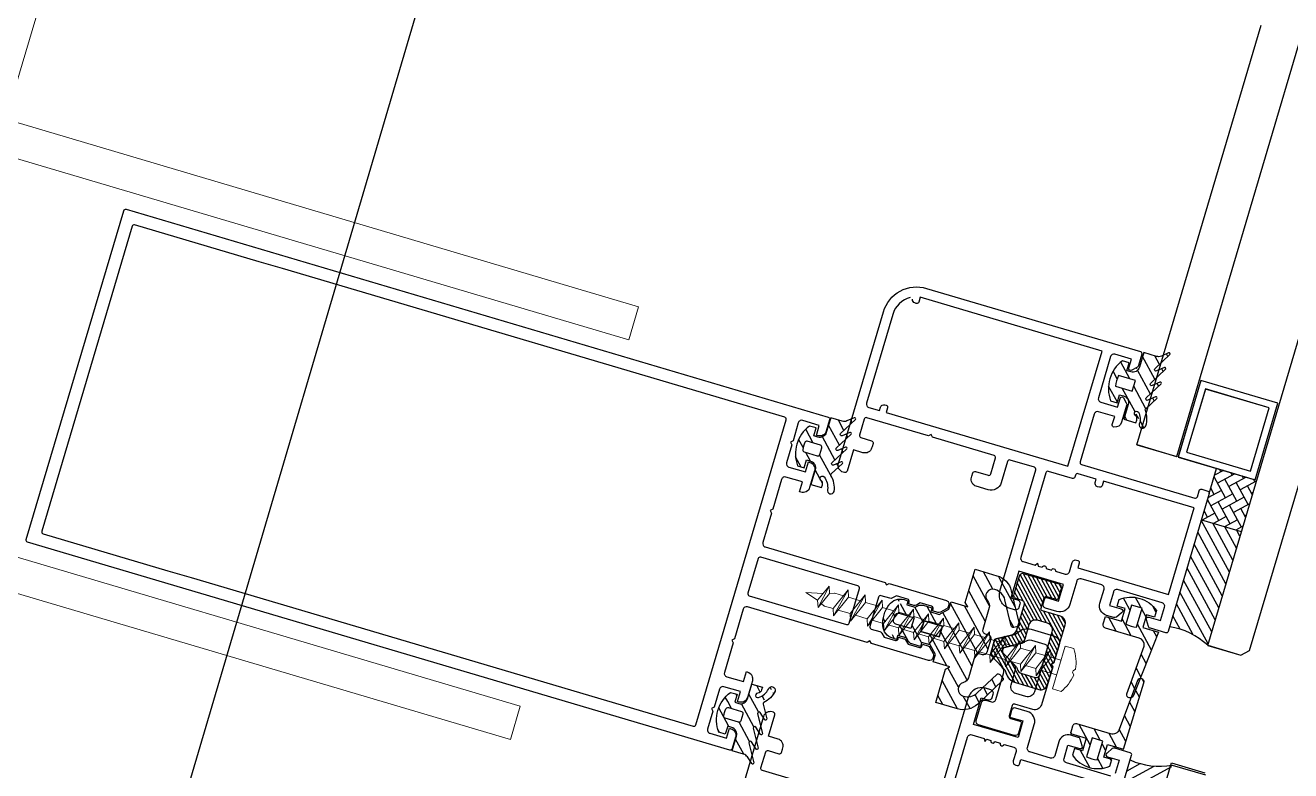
# Model space of a CAD drawing. Header units: millimetres. Extents: x 62878 to 70819, y -67946 to -61850.
# Drawn here: x 67983.5 to 68001.71, y -65544.91 to -65534.17 of the extents above; entities that cross this region are included whole.
import ezdxf

# ---------------------------------------------------------------- set-up
doc = ezdxf.new("R2010")
doc.units = ezdxf.units.MM
doc.layers.add('Dog_dos_yeni', color=63, linetype='Continuous', lineweight=5)
doc.layers.add('DOGRAMA', color=171, linetype='Continuous', lineweight=0)
doc.layers.add('DOĞRAMA-yeni', color=40, linetype='Continuous')
doc.layers.add('ÇATI K', color=254, linetype='Continuous')
pattern_1 = [(118.50578, (67955.51209, -65645.40025), (-0.13950457, -0.07576304), [])]

# ---------------------------------------------------------------- blocks, each defined once
blk = doc.blocks.new('a2we')
at = {"lineweight": 5, "ltscale": 0.5}
for p, q in [((-196.01, -415.29), (-196.59, -417.25)), ((-196.01, -415.29), (-195.46, -417.71)), ((-197.57, -417.61), (-196.57, -417.24)), ((-194.16, -418.26), (-197.57, -417.61)), ((-195.16, -418.63), (-197.57, -417.61)), ((-197.11, -419.74), (-197.11, -418.43)), ((-196.89, -417.9), (-197.1, -418.34)), ((-196.57, -417.24), (-194.16, -418.26)), ((-194.16, -418.26), (-195.16, -418.63)), ((-195.16, -418.63), (-194.93, -419.3)), ((-198.11, -420.11), (-197.11, -419.74)), ((-194.92, -421.4), (-198.11, -420.11)), ((-193.92, -421.04), (-198.11, -420.11)), ((-197.11, -419.74), (-193.92, -421.04)), ((-197.11, -419.74), (-193.92, -421.04)), ((-197.11, -422.3), (-197.11, -420.51)), ((-194.92, -420.63), (-194.92, -419.36)), ((-198.11, -422.66), (-197.11, -422.3)), ((-197.11, -422.3), (-193.92, -423.59)), ((-197.11, -422.3), (-193.92, -423.59)), ((-193.92, -421.04), (-194.92, -421.4)), ((-194.92, -423.19), (-194.92, -421.4)), ((-194.92, -423.96), (-198.11, -422.66)), ((-193.92, -423.59), (-198.11, -422.66)), ((-197.11, -424.85), (-197.11, -423.07)), ((-193.92, -423.59), (-194.92, -423.96)), ((-194.92, -425.74), (-194.92, -423.96)), ((-198.11, -425.21), (-197.11, -424.85)), ((-194.92, -426.51), (-198.11, -425.21)), ((-193.92, -426.15), (-198.11, -425.21)), ((-197.11, -424.85), (-193.92, -426.15)), ((-197.11, -424.85), (-193.92, -426.15)), ((-197.11, -427.31), (-197.11, -425.62)), ((-193.92, -426.15), (-194.92, -426.51)), ((-198.11, -427.67), (-197.11, -427.31)), ((-194.92, -428.97), (-198.11, -427.67)), ((-193.92, -428.6), (-198.11, -427.67)), ((-197.11, -427.31), (-193.92, -428.6)), ((-197.11, -427.31), (-193.92, -428.6)), ((-197.11, -429.56), (-197.11, -428.02)), ((-194.92, -428.2), (-194.92, -426.51)), ((-198.11, -429.92), (-197.11, -429.56)), ((-197.11, -429.56), (-193.92, -430.86)), ((-197.11, -429.56), (-193.92, -430.86)), ((-193.92, -428.6), (-194.92, -428.97)), ((-194.92, -430.45), (-194.92, -428.97)), ((-194.92, -431.22), (-198.11, -429.92)), ((-193.92, -430.86), (-198.11, -429.92)), ((-197.11, -431.81), (-197.11, -430.28)), ((-193.92, -430.86), (-194.92, -431.22)), ((-194.92, -432.7), (-194.92, -431.22)), ((-198.11, -432.18), (-197.11, -431.81)), ((-194.92, -433.47), (-198.11, -432.18)), ((-193.92, -433.11), (-198.11, -432.18)), ((-197.11, -431.81), (-193.92, -433.11)), ((-197.11, -431.81), (-193.92, -433.11)), ((-197.11, -434.07), (-197.11, -432.53)), ((-193.92, -433.11), (-194.92, -433.47)), ((-194.92, -434.96), (-194.92, -433.47)), ((-198.11, -434.43), (-197.11, -434.07)), ((-194.92, -435.73), (-198.11, -434.43)), ((-193.92, -435.36), (-198.11, -434.43)), ((-197.11, -434.07), (-193.92, -435.36)), ((-197.11, -434.07), (-193.92, -435.36)), ((-197.11, -436.36), (-197.11, -434.79)), ((-198.11, -436.73), (-197.11, -436.36)), ((-194.92, -438.03), (-198.11, -436.73)), ((-193.92, -437.66), (-198.11, -436.73)), ((-197.11, -436.36), (-193.92, -437.66)), ((-197.11, -436.36), (-193.92, -437.66)), ((-197.11, -438.66), (-197.11, -437.13)), ((-193.92, -435.36), (-194.92, -435.73)), ((-194.92, -437.26), (-194.92, -435.73)), ((-198.11, -439.03), (-197.11, -438.66)), ((-197.11, -438.66), (-193.92, -439.96)), ((-197.11, -438.66), (-193.92, -439.96)), ((-193.92, -437.66), (-194.92, -438.03)), ((-194.92, -439.55), (-194.92, -438.03)), ((-194.92, -440.32), (-198.11, -439.03)), ((-193.92, -439.96), (-198.11, -439.03)), ((-197.11, -440.96), (-197.11, -439.43)), ((-193.92, -439.96), (-194.92, -440.32)), ((-194.92, -441.85), (-194.92, -440.32)), ((-198.11, -441.32), (-197.11, -440.96)), ((-194.92, -442.62), (-198.11, -441.32)), ((-193.92, -442.26), (-198.11, -441.32)), ((-197.11, -440.96), (-193.92, -442.26)), ((-197.11, -443.25), (-197.11, -441.73)), ((-193.92, -442.26), (-194.92, -442.62)), ((-194.92, -444.15), (-194.92, -442.62)), ((-198.11, -443.62), (-197.11, -443.25)), ((-194.92, -444.91), (-198.11, -443.62)), ((-193.92, -444.55), (-198.11, -443.62)), ((-197.11, -443.25), (-193.92, -444.55)), ((-197.11, -445.55), (-197.11, -444.02)), ((-198.11, -445.92), (-197.11, -445.55)), ((-193.92, -446.85), (-198.11, -445.92)), ((-194.92, -447.22), (-198.11, -445.92)), ((-197.11, -445.55), (-193.92, -446.85)), ((-197.11, -445.55), (-193.92, -446.85)), ((-193.92, -444.55), (-194.92, -444.91)), ((-194.92, -446.45), (-194.92, -444.91)), ((-197.11, -447.85), (-198.11, -448.22)), ((-197.11, -447.85), (-197.11, -446.32)), ((-193.92, -449.15), (-197.11, -447.85)), ((-193.92, -446.85), (-194.92, -447.22)), ((-194.92, -448.75), (-194.92, -447.22)), ((-194.92, -449.52), (-198.11, -448.22)), ((-198.11, -448.22), (-193.92, -449.15)), ((-197.11, -450.15), (-197.11, -448.62)), ((-193.92, -449.15), (-194.92, -449.52)), ((-194.92, -451.05), (-194.92, -449.52)), ((-198.11, -450.52), (-197.11, -450.15)), ((-194.92, -451.82), (-198.11, -450.52)), ((-193.92, -451.45), (-198.11, -450.52)), ((-197.11, -450.15), (-193.92, -451.45)), ((-197.11, -453.29), (-197.11, -450.92)), ((-193.92, -451.45), (-194.92, -451.82)), ((-192.8, -453.29), (-199.23, -453.29)), ((-199.23, -454.58), (-199.23, -453.29)), ((-194.92, -453.29), (-194.92, -451.82)), ((-192.8, -454.58), (-192.8, -453.29))]:
    blk.add_line(p, q, dxfattribs=at)
blk.add_lwpolyline([(-196.47, -455.66), (-196.11, -455.4), (-195.92, -455.4), (-195.56, -455.66)], dxfattribs=at)
for centre, radius, start, end in [((-196.91, -418.43), 0.2, 155.3251, 180), ((-195.12, -419.36), 0.2, 0, 19.1116), ((-195.66, -449.53), 6.19, 234.7573, 262.4905), ((-196.37, -449.53), 6.19, 277.5095, 305.2427)]:
    blk.add_arc(centre, radius, start, end, dxfattribs=at)
blk = doc.blocks.new('SPANDREL PAN.92')
at = {"layer": 'DOĞRAMA-yeni', "color": 122, "lineweight": -2}
for p, q in [((36462.869, 28253.936), (36462.39, 28253.795)), ((36488.808, 28166.155), (36462.869, 28253.936)), ((36488.205, 28166.081), (36462.322, 28253.67)), ((36489.256, 28168.874), (36487.401, 28175.154)), ((36489.832, 28169.044), (36488.046, 28175.086)), ((36489.832, 28169.044), (36489.256, 28168.874)), ((36488.808, 28166.155), (36488.329, 28166.014)), ((36488.329, 28166.014), (36488.205, 28166.081))]:
    blk.add_line(p, q, dxfattribs=at)
for points in [[(36488.125, 28168.539), (36487.799, 28169.642), (36488.911, 28169.971), (36489.237, 28168.868)], [(36488.192, 28168.664), (36487.923, 28169.575), (36488.844, 28169.847), (36489.113, 28168.936)]]:
    blk.add_lwpolyline(points, close=True, dxfattribs=at)

msp = doc.modelspace()

# ---------------------------------------------------------------- hatches: boundary and pattern name
at = {"layer": 'DOGRAMA', "lineweight": -2}
h = msp.add_hatch(dxfattribs=at)
h.set_pattern_fill('ANSI31', color=256, scale=0.05, angle=73.5058, style=0)
h.set_pattern_definition(pattern_1)
edge = h.paths.add_edge_path(flags=16)
edge.add_arc((67999.591, -65539.407), 0.4, 151.9688, 175.0427)
edge.add_line((67999.193, -65539.372), (67999.434, -65539.444))
edge.add_line((67999.434, -65539.444), (67999.479, -65539.29))
edge.add_line((67999.479, -65539.29), (67999.238, -65539.219))
edge = h.paths.add_edge_path()
edge.add_arc((67999.591, -65539.407), 0.5, 126.6359, 200.3757)
edge.add_line((67999.122, -65539.581), (67999.218, -65539.609))
edge.add_line((67999.218, -65539.609), (67999.252, -65539.494))
edge.add_line((67999.252, -65539.494), (67999.31, -65539.511))
edge.add_arc((67999.281, -65539.607), 0.1, -16.4942, 73.5058, ccw=False)
edge.add_line((67999.377, -65539.635), (67999.315, -65539.846))
edge.add_line((67999.315, -65539.846), (67999.487, -65539.897))
edge.add_line((67999.487, -65539.897), (67999.499, -65539.859))
edge.add_arc((67999.436, -65539.841), 0.065, 343.5058, 411.9151)
edge.add_arc((67999.497, -65539.764), 0.0327, 38.0755, 231.9151, ccw=False)
edge.add_arc((67999.349, -65539.842), 0.199, -20.8439, 29.422, ccw=False)
edge.add_arc((67999.583, -65539.926), 0.05, 165.0204, 342.5336)
edge.add_arc((67999.323, -65539.844), 0.323, 342.5651, 381.8914)
edge.add_arc((67999.641, -65539.716), 0.02, 133.5058, 201.8914, ccw=False)
edge.add_line((67999.627, -65539.701), (67999.787, -65539.55))
edge.add_arc((67999.777, -65539.539), 0.015, 313.5058, 473.5058)
edge.add_line((67999.771, -65539.525), (67999.658, -65539.574))
edge.add_arc((67999.65, -65539.556), 0.02, 133.5058, 293.5058, ccw=False)
edge.add_line((67999.636, -65539.541), (67999.849, -65539.339))
edge.add_arc((67999.839, -65539.328), 0.015, 313.5058, 473.5058)
edge.add_line((67999.833, -65539.314), (67999.72, -65539.363))
edge.add_arc((67999.712, -65539.345), 0.02, 133.5058, 293.5058, ccw=False)
edge.add_line((67999.698, -65539.33), (67999.912, -65539.128))
edge.add_arc((67999.902, -65539.117), 0.015, 313.5058, 473.5058)
edge.add_line((67999.896, -65539.103), (67999.783, -65539.152))
edge.add_arc((67999.775, -65539.134), 0.02, 133.5058, 293.5058, ccw=False)
edge.add_line((67999.761, -65539.12), (67999.974, -65538.917))
edge.add_arc((67999.964, -65538.906), 0.015, 313.5058, 473.5058)
edge.add_line((67999.958, -65538.892), (67999.853, -65538.938))
edge.add_arc((67999.813, -65538.846), 0.1, 253.5058, 293.5058, ccw=False)
edge.add_line((67999.784, -65538.942), (67999.599, -65538.887))
edge.add_line((67999.599, -65538.887), (67999.536, -65539.098))
edge.add_arc((67999.44, -65539.07), 0.1, 253.5058, 343.5058, ccw=False)
edge.add_line((67999.412, -65539.166), (67999.354, -65539.149))
edge.add_line((67999.354, -65539.149), (67999.389, -65539.034))
edge.add_line((67999.389, -65539.034), (67999.293, -65539.005))
h = msp.add_hatch(dxfattribs=at)
h.set_pattern_fill('ANSI31', color=256, scale=0.05, angle=73.5058, style=0)
h.set_pattern_definition(pattern_1)
edge = h.paths.add_edge_path()
edge.add_arc((67995.287, -65539.78), 0.1, 253.5058, 293.5058, ccw=False)
edge.add_line((67995.259, -65539.876), (67995.093, -65539.827))
edge.add_line((67995.093, -65539.827), (67995.03, -65540.038))
edge.add_arc((67994.934, -65540.009), 0.1, 253.5058, 343.5058, ccw=False)
edge.add_line((67994.906, -65540.105), (67994.848, -65540.088))
edge.add_line((67994.848, -65540.088), (67994.883, -65539.973))
edge.add_line((67994.883, -65539.973), (67994.787, -65539.945))
edge.add_arc((67995.085, -65540.346), 0.5, 126.6359, 200.3757)
edge.add_line((67994.616, -65540.52), (67994.712, -65540.548))
edge.add_line((67994.712, -65540.548), (67994.746, -65540.433))
edge.add_line((67994.746, -65540.433), (67994.804, -65540.45))
edge.add_arc((67994.775, -65540.546), 0.1, -16.4942, 73.5058, ccw=False)
edge.add_line((67994.871, -65540.575), (67994.809, -65540.786))
edge.add_line((67994.809, -65540.786), (67994.962, -65540.831))
edge.add_line((67994.962, -65540.831), (67994.973, -65540.793))
edge.add_arc((67994.911, -65540.775), 0.065, 343.5058, 411.9151)
edge.add_arc((67994.971, -65540.698), 0.0327, 38.0755, 231.9151, ccw=False)
edge.add_arc((67994.807, -65540.829), 0.242, -6.8035, 38.7033, ccw=False)
edge.add_arc((67995.096, -65540.871), 0.05, 165.0204, 342.5336)
edge.add_arc((67994.775, -65540.843), 0.372, 353.3543, 390.0058)
edge.add_arc((67995.115, -65540.649), 0.02, 133.5058, 201.8914, ccw=False)
edge.add_line((67995.102, -65540.635), (67995.261, -65540.483))
edge.add_arc((67995.251, -65540.472), 0.015, 313.5058, 473.5058)
edge.add_line((67995.245, -65540.459), (67995.132, -65540.508))
edge.add_arc((67995.124, -65540.489), 0.02, 133.5058, 293.5058, ccw=False)
edge.add_line((67995.11, -65540.475), (67995.324, -65540.272))
edge.add_arc((67995.313, -65540.261), 0.015, 313.5058, 473.5058)
edge.add_line((67995.307, -65540.248), (67995.194, -65540.297))
edge.add_arc((67995.186, -65540.278), 0.02, 133.5058, 293.5058, ccw=False)
edge.add_line((67995.173, -65540.264), (67995.386, -65540.061))
edge.add_arc((67995.376, -65540.051), 0.015, 313.5058, 473.5058)
edge.add_line((67995.37, -65540.037), (67995.257, -65540.086))
edge.add_arc((67995.249, -65540.068), 0.02, 133.5058, 293.5058, ccw=False)
edge.add_line((67995.235, -65540.053), (67995.449, -65539.85))
edge.add_arc((67995.438, -65539.84), 0.015, 313.5058, 473.5058)
edge.add_line((67995.432, -65539.826), (67995.327, -65539.872))
edge = h.paths.add_edge_path(flags=16)
edge.add_line((67994.711, -65540.318), (67994.899, -65540.374))
edge.add_arc((67994.908, -65540.346), 0.03, 253.5058, 343.5058)
edge.add_line((67994.937, -65540.354), (67994.965, -65540.258))
edge.add_arc((67994.936, -65540.25), 0.03, 343.5058, 433.5058)
edge.add_line((67994.945, -65540.221), (67994.756, -65540.165))
edge.add_arc((67994.748, -65540.194), 0.03, 73.5058, 155.7394)
edge.add_arc((67995.085, -65540.346), 0.4, 155.7394, 171.2722)
edge.add_arc((67994.719, -65540.29), 0.03, 171.2722, 253.5058)
h = msp.add_hatch(dxfattribs=at)
h.set_pattern_fill('AR-HBONE', color=256, scale=0.03, angle=73.5058, style=0)
h.set_pattern_definition([(208.5058, (67967.4755, -65526.42759), (-0.16272197, 0.04818257), [0.36, -0.12]), (118.5058, (67967.37005, -65526.48486), (-0.16272197, 0.04818257), [0.36, -0.12])])
h.paths.add_polyline_path([(68000.578, -65540.794), (68000.649, -65540.554), (68001.224, -65540.724), (68001.004, -65541.466), (68000.429, -65541.296)])
h = msp.add_hatch(dxfattribs=at)
h.set_pattern_fill('ANSI31', color=256, scale=0.04, angle=73.5058, style=0)
h.set_pattern_definition([(118.50578, (67949.74854, -65664.86487), (-0.11160365, -0.06061043), [])])
h.paths.add_polyline_path([(68000.377, -65541.569, -0.414214), (68000.343, -65541.587), (67999.973, -65542.836, -0.153231), (68000.52, -65543.102), (68000.926, -65541.731)])
h.paths.add_polyline_path([(68000.429, -65541.296), (68000.358, -65541.535, -0.414214), (68000.377, -65541.569), (68000.926, -65541.731), (68001.004, -65541.466)])
h = msp.add_hatch(dxfattribs=at)
h.set_pattern_fill('ANSI31', color=256, scale=0.05, angle=73.5058, style=0)
h.set_pattern_definition(pattern_1)
edge = h.paths.add_edge_path(flags=16)
edge.add_arc((67996.047, -65542.748), 0.05, 163.5058, 253.5058, ccw=False)
edge.add_line((67995.999, -65542.734), (67996.016, -65542.676))
edge.add_arc((67996.064, -65542.69), 0.05, 73.5058, 163.5058, ccw=False)
edge.add_line((67996.078, -65542.642), (67996.294, -65542.706))
edge.add_line((67996.294, -65542.706), (67996.248, -65542.86))
edge.add_line((67996.248, -65542.86), (67996.032, -65542.796))
h.paths.add_polyline_path([(67996.392, -65542.902), (67996.437, -65542.749), (67996.701, -65542.827), (67996.656, -65542.98)], flags=16)
edge = h.paths.add_edge_path()
edge.add_arc((67996.094, -65542.637), 0.2, 73.5058, 144.072, ccw=False)
edge.add_line((67996.151, -65542.445), (67996.205, -65542.461))
edge.add_line((67996.205, -65542.461), (67996.187, -65542.518))
edge.add_line((67996.187, -65542.518), (67996.31, -65542.555))
edge.add_line((67996.31, -65542.555), (67996.349, -65542.534))
edge.add_arc((67996.396, -65542.622), 0.1, 73.5058, 118.5058, ccw=False)
edge.add_line((67996.425, -65542.526), (67996.55, -65542.563))
edge.add_line((67996.55, -65542.563), (67996.533, -65542.62))
edge.add_line((67996.533, -65542.62), (67996.656, -65542.657))
edge.add_line((67996.656, -65542.657), (67996.795, -65542.582))
edge.add_line((67996.795, -65542.582), (67996.825, -65542.478))
edge.add_line((67996.825, -65542.478), (67997.065, -65542.549))
edge.add_line((67997.065, -65542.549), (67997.031, -65542.487))
edge.add_line((67997.031, -65542.487), (67997.173, -65542.007))
edge.add_line((67997.173, -65542.007), (67997.487, -65542.1))
edge.add_arc((67997.401, -65542.388), 0.3, 13.5058, 73.5058, ccw=False)
edge.add_line((67997.693, -65542.317), (67997.808, -65542.795))
edge.add_arc((67997.779, -65542.802), 0.03, -76.4942, 13.5058, ccw=False)
edge.add_line((67997.786, -65542.831), (67997.727, -65542.845))
edge.add_arc((67997.72, -65542.816), 0.03, 193.5058, 283.5058, ccw=False)
edge.add_line((67997.691, -65542.823), (67997.601, -65542.447))
edge.add_arc((67997.406, -65542.493), 0.2, 13.5058, 75.4254)
edge.add_arc((67997.424, -65542.394), 0.1, 70.7909, 223.5058)
edge.add_arc((67997.279, -65542.532), 0.1, -16.4942, 43.5058, ccw=False)
edge.add_line((67997.374, -65542.56), (67997.282, -65542.874))
edge.add_arc((67997.33, -65542.888), 0.05, 163.5058, 253.5058)
edge.add_line((67997.315, -65542.936), (67997.363, -65542.95))
edge.add_arc((67997.349, -65542.998), 0.05, -16.4942, 73.5058, ccw=False)
edge.add_line((67997.397, -65543.012), (67997.34, -65543.204))
edge.add_arc((67997.292, -65543.19), 0.05, 253.5058, 343.5058, ccw=False)
edge.add_line((67997.278, -65543.238), (67997.23, -65543.223))
edge.add_arc((67997.216, -65543.271), 0.05, 73.5058, 163.5058)
edge.add_line((67997.168, -65543.257), (67997.075, -65543.57))
edge.add_arc((67996.979, -65543.542), 0.1, 283.5058, 343.5058, ccw=False)
edge.add_arc((67997.026, -65543.737), 0.1, 103.5058, 256.2206)
edge.add_arc((67997.065, -65543.644), 0.2, 251.5862, 313.5058)
edge.add_line((67997.203, -65543.789), (67997.484, -65543.522))
edge.add_arc((67997.505, -65543.544), 0.03, 43.5058, 133.5058, ccw=False)
edge.add_line((67997.527, -65543.523), (67997.568, -65543.567))
edge.add_arc((67997.546, -65543.588), 0.03, -46.4942, 43.5058, ccw=False)
edge.add_line((67997.567, -65543.609), (67997.21, -65543.948))
edge.add_arc((67997.004, -65543.73), 0.3, 253.5058, 313.5058, ccw=False)
edge.add_line((67996.919, -65544.018), (67996.605, -65543.925))
edge.add_line((67996.605, -65543.925), (67996.747, -65543.445))
edge.add_line((67996.747, -65543.445), (67996.809, -65543.412))
edge.add_line((67996.809, -65543.412), (67996.57, -65543.341))
edge.add_line((67996.57, -65543.341), (67996.6, -65543.237))
edge.add_line((67996.6, -65543.237), (67996.525, -65543.098))
edge.add_line((67996.525, -65543.098), (67996.402, -65543.062))
edge.add_line((67996.402, -65543.062), (67996.385, -65543.119))
edge.add_line((67996.385, -65543.119), (67996.26, -65543.082))
edge.add_arc((67996.288, -65542.986), 0.1, 208.5058, 253.5058, ccw=False)
edge.add_line((67996.201, -65543.034), (67996.18, -65542.996))
edge.add_line((67996.18, -65542.996), (67996.057, -65542.959))
edge.add_line((67996.057, -65542.959), (67996.04, -65543.017))
edge.add_line((67996.04, -65543.017), (67995.986, -65543.001))
edge.add_arc((67996.043, -65542.809), 0.2, 182.9396, 253.5058, ccw=False)
edge.add_arc((67996.313, -65542.795), 0.471, 144.072, 182.9396, ccw=False)
at = {"layer": 'DOGRAMA', "lineweight": -2, "ltscale": 5}
h = msp.add_hatch(dxfattribs=at)
h.set_pattern_fill('ANSI31', color=256, scale=0.015, angle=73.5058, style=0)
h.set_pattern_definition([(118.505785, (67955.512087, -65645.400246), (-0.04185137, -0.022728912), [])])
edge = h.paths.add_edge_path(flags=16)
edge.add_line((67997.573, -65543.154), (67997.565, -65543.18))
edge.add_arc((67997.594, -65543.189), 0.03, 163.5058, 223.5058)
edge.add_line((67997.572, -65543.209), (67997.751, -65543.398))
edge.add_arc((67997.679, -65543.467), 0.1, 15.6468, 43.5058, ccw=False)
edge.add_arc((67997.871, -65543.413), 0.1, 195.6468, 253.5058)
edge.add_line((67997.843, -65543.509), (67998.035, -65543.566))
edge.add_arc((67998.049, -65543.518), 0.05, 253.5058, 343.5058)
edge.add_line((67998.097, -65543.532), (67998.281, -65542.909))
edge.add_arc((67998.186, -65542.881), 0.1, 343.5058, 433.5058)
edge.add_line((67998.214, -65542.785), (67998.07, -65542.742))
edge.add_arc((67998.042, -65542.838), 0.1, 73.5058, 163.5058)
edge.add_line((67997.946, -65542.809), (67997.886, -65543.012))
edge.add_arc((67997.79, -65542.984), 0.1, 283.5058, 343.5058, ccw=False)
edge.add_line((67997.813, -65543.081), (67997.594, -65543.133))
edge.add_arc((67997.601, -65543.163), 0.03, 103.5058, 163.5058)
edge = h.paths.add_edge_path()
edge.add_line((67998.121, -65542.569), (67998.165, -65542.421))
edge.add_arc((67998.194, -65542.429), 0.03, 73.5058, 163.5058, ccw=False)
edge.add_line((67998.202, -65542.401), (67998.337, -65542.44))
edge.add_arc((67998.345, -65542.412), 0.03, 253.5058, 343.5058)
edge.add_line((67998.374, -65542.42), (67998.414, -65542.286))
edge.add_arc((67998.366, -65542.272), 0.05, 343.5058, 433.5058)
edge.add_line((67998.38, -65542.224), (67997.867, -65542.072))
edge.add_arc((67997.853, -65542.12), 0.05, 73.5058, 163.5058)
edge.add_line((67997.805, -65542.106), (67997.728, -65542.364))
edge.add_arc((67997.776, -65542.379), 0.05, 163.5058, 253.5058)
edge.add_line((67997.762, -65542.427), (67997.843, -65542.451))
edge.add_arc((67997.829, -65542.499), 0.05, -16.4942, 73.5058, ccw=False)
edge.add_line((67997.877, -65542.513), (67997.766, -65542.886))
edge.add_arc((67997.671, -65542.858), 0.1, 283.5058, 343.5058, ccw=False)
edge.add_line((67997.694, -65542.955), (67997.475, -65543.008))
edge.add_arc((67997.482, -65543.037), 0.03, 103.5058, 163.5058)
edge.add_line((67997.453, -65543.029), (67997.396, -65543.221))
edge.add_arc((67997.425, -65543.229), 0.03, 163.5058, 223.5058)
edge.add_line((67997.403, -65543.25), (67997.589, -65543.446))
edge.add_arc((67997.517, -65543.515), 0.1, 13.0171, 43.5058, ccw=False)
edge.add_arc((67997.809, -65543.447), 0.2, 193.0171, 253.5058)
edge.add_line((67997.752, -65543.639), (67998.088, -65543.738))
edge.add_arc((67998.116, -65543.642), 0.1, 253.5058, 343.5058)
edge.add_line((67998.212, -65543.671), (67998.289, -65543.412))
edge.add_line((67998.289, -65543.412), (67998.269, -65543.374))
edge.add_line((67998.269, -65543.374), (67998.306, -65543.354))
edge.add_line((67998.306, -65543.354), (67998.468, -65542.808))
edge.add_arc((67998.372, -65542.779), 0.1, 343.5058, 433.5058)
edge.add_line((67998.4, -65542.683), (67998.141, -65542.607))
edge.add_arc((67998.15, -65542.578), 0.03, 163.5058, 253.5058, ccw=False)
at = {"layer": 'DOGRAMA', "lineweight": -2}
h = msp.add_hatch(dxfattribs=at)
h.set_pattern_fill('ANSI31', color=256, scale=0.05, angle=73.5058, style=0)
h.set_pattern_definition(pattern_1)
edge = h.paths.add_edge_path(flags=16)
edge.add_arc((67999.608, -65542.185), 0.668, 246.6301, 260.3815)
edge.add_line((67999.496, -65542.843), (67999.577, -65542.57))
edge.add_line((67999.577, -65542.57), (67999.424, -65542.525))
edge.add_line((67999.424, -65542.525), (67999.343, -65542.798))
edge = h.paths.add_edge_path()
edge.add_line((67999.016, -65542.793), (67999.047, -65542.687))
edge.add_line((67999.047, -65542.687), (67999.277, -65542.755))
edge.add_line((67999.277, -65542.755), (67999.331, -65542.573))
edge.add_line((67999.331, -65542.573), (67999.216, -65542.539))
edge.add_line((67999.216, -65542.539), (67999.245, -65542.443))
edge.add_arc((67999.416, -65542.851), 0.442, 34.1981, 112.8134, ccw=False)
edge.add_line((67999.782, -65542.602), (67999.753, -65542.698))
edge.add_line((67999.753, -65542.698), (67999.638, -65542.664))
edge.add_line((67999.638, -65542.664), (67999.584, -65542.846))
edge.add_line((67999.584, -65542.846), (67999.814, -65542.914))
edge.add_line((67999.814, -65542.914), (67999.451, -65543.826))
edge.add_arc((67999.403, -65543.812), 0.05, 170.2156, 343.5058, ccw=False)
edge.add_line((67999.354, -65543.803), (67999.604, -65543.117))
edge.add_arc((67999.507, -65543.094), 0.1, 347.0805, 433.5058)
edge.add_line((67999.535, -65542.998), (67999.05, -65542.855))
edge.add_arc((67999.064, -65542.807), 0.05, 163.5058, 253.5058, ccw=False)
h = msp.add_hatch(dxfattribs=at)
h.set_pattern_fill('ANSI31', color=256, scale=0.05, angle=73.5058, style=0)
h.set_pattern_definition(pattern_1)
edge = h.paths.add_edge_path()
edge.add_arc((67993.811, -65544.766), 0.1, 33.5058, 73.5058)
edge.add_line((67993.839, -65544.67), (67993.673, -65544.621))
edge.add_line((67993.673, -65544.621), (67993.736, -65544.41))
edge.add_arc((67993.64, -65544.382), 0.1, 343.5058, 433.5058)
edge.add_line((67993.668, -65544.286), (67993.611, -65544.269))
edge.add_line((67993.611, -65544.269), (67993.576, -65544.384))
edge.add_line((67993.576, -65544.384), (67993.481, -65544.355))
edge.add_arc((67993.949, -65544.181), 0.5, 126.6359, 200.3757, ccw=False)
edge.add_line((67993.651, -65543.78), (67993.747, -65543.808))
edge.add_line((67993.747, -65543.808), (67993.713, -65543.923))
edge.add_line((67993.713, -65543.923), (67993.77, -65543.941))
edge.add_arc((67993.799, -65543.845), 0.1, 253.5058, 343.5058)
edge.add_line((67993.895, -65543.873), (67993.957, -65543.662))
edge.add_line((67993.957, -65543.662), (67994.11, -65543.707))
edge.add_line((67994.11, -65543.707), (67994.099, -65543.745))
edge.add_arc((67994.036, -65543.727), 0.065, 275.0964, 343.5058, ccw=False)
edge.add_arc((67994.045, -65543.824), 0.0327, 95.0964, 288.9361)
edge.add_arc((67993.98, -65543.625), 0.242, 288.3083, 333.8151)
edge.add_arc((67994.245, -65543.747), 0.05, -15.5221, 161.9912, ccw=False)
edge.add_arc((67993.96, -65543.596), 0.372, 297.0058, 333.6573, ccw=False)
edge.add_arc((67994.14, -65543.943), 0.02, 125.1201, 193.5058)
edge.add_line((67994.121, -65543.948), (67994.172, -65544.162))
edge.add_arc((67994.157, -65544.165), 0.015, -146.4942, 13.5058, ccw=False)
edge.add_line((67994.145, -65544.174), (67994.077, -65544.071))
edge.add_arc((67994.06, -65544.082), 0.02, 33.5058, 193.5058)
edge.add_line((67994.041, -65544.087), (67994.11, -65544.373))
edge.add_arc((67994.095, -65544.376), 0.015, -146.4942, 13.5058, ccw=False)
edge.add_line((67994.082, -65544.385), (67994.014, -65544.282))
edge.add_arc((67993.998, -65544.293), 0.02, 33.5058, 193.5058)
edge.add_line((67993.978, -65544.298), (67994.047, -65544.584))
edge.add_arc((67994.032, -65544.587), 0.015, -146.4942, 13.5058, ccw=False)
edge.add_line((67994.02, -65544.596), (67993.952, -65544.493))
edge.add_arc((67993.935, -65544.504), 0.02, 33.5058, 193.5058)
edge.add_line((67993.916, -65544.509), (67993.985, -65544.795))
edge.add_arc((67993.97, -65544.798), 0.015, -146.4942, 13.5058, ccw=False)
edge.add_line((67993.957, -65544.807), (67993.894, -65544.711))
edge = h.paths.add_edge_path(flags=16)
edge.add_line((67993.621, -65544), (67993.809, -65544.056))
edge.add_arc((67993.801, -65544.085), 0.03, -16.4942, 73.5058, ccw=False)
edge.add_line((67993.829, -65544.094), (67993.801, -65544.189))
edge.add_arc((67993.772, -65544.181), 0.03, 253.5058, 343.5058, ccw=False)
edge.add_line((67993.764, -65544.21), (67993.575, -65544.154))
edge.add_arc((67993.584, -65544.125), 0.03, 171.2722, 253.5058, ccw=False)
edge.add_arc((67993.949, -65544.181), 0.4, 155.7394, 171.2722, ccw=False)
edge.add_arc((67993.612, -65544.029), 0.03, 73.5058, 155.7394, ccw=False)
h = msp.add_hatch(dxfattribs=at)
h.set_pattern_fill('ANSI31', color=256, scale=0.05, angle=73.5058, style=0)
h.set_pattern_definition(pattern_1)
edge = h.paths.add_edge_path(flags=16)
edge.add_arc((67999.042, -65544.095), 0.668, 246.6301, 260.3815)
edge.add_line((67998.931, -65544.754), (67999.011, -65544.481))
edge.add_line((67999.011, -65544.481), (67998.858, -65544.435))
edge.add_line((67998.858, -65544.435), (67998.777, -65544.709))
edge = h.paths.add_edge_path()
edge.add_line((67998.574, -65544.268), (67998.543, -65544.373))
edge.add_line((67998.543, -65544.373), (67998.773, -65544.441))
edge.add_line((67998.773, -65544.441), (67998.719, -65544.624))
edge.add_line((67998.719, -65544.624), (67998.604, -65544.59))
edge.add_line((67998.604, -65544.59), (67998.575, -65544.685))
edge.add_arc((67998.941, -65544.437), 0.442, 214.1981, 292.8134)
edge.add_line((67999.112, -65544.844), (67999.141, -65544.749))
edge.add_line((67999.141, -65544.749), (67999.026, -65544.714))
edge.add_line((67999.026, -65544.714), (67999.08, -65544.532))
edge.add_line((67999.08, -65544.532), (67999.31, -65544.6))
edge.add_line((67999.31, -65544.6), (67999.602, -65543.645))
edge.add_arc((67999.554, -65543.63), 0.05, 343.5058, 516.7959)
edge.add_line((67999.508, -65543.611), (67999.244, -65544.316))
edge.add_arc((67999.15, -65544.282), 0.1, 253.5058, 339.9311, ccw=False)
edge.add_line((67999.121, -65544.378), (67998.636, -65544.234))
edge.add_arc((67998.622, -65544.282), 0.05, 73.5058, 163.5058)
h = msp.add_hatch(dxfattribs=at)
h.set_pattern_fill('ANSI31', color=256, scale=0.04, angle=73.5058, style=0)
h.set_pattern_definition([(208.50578, (68023.71881, -65415.0528), (-0.06061043, 0.11160365), [])])
h.paths.add_polyline_path([(67999.054, -65546.037, 0.414214), (67999.035, -65546.003), (67999.405, -65544.754, 0.153231), (68000.009, -65544.828), (67999.603, -65546.199)])
h.paths.add_polyline_path([(67998.949, -65546.294), (67999.02, -65546.055, 0.414214), (67999.054, -65546.037), (67999.603, -65546.199), (67999.524, -65546.465)])

# ---------------------------------------------------------------- linework, layer by layer
at = {"layer": 'Dog_dos_yeni'}
msp.add_lwpolyline([(67979.403, -65546.653), (67984.229, -65530.353), (67984.709, -65530.494), (67983.218, -65535.528), (67992.327, -65538.226), (67992.185, -65538.705), (67983.076, -65536.008), (67981.515, -65541.282), (67990.624, -65543.979), (67990.482, -65544.458), (67981.373, -65541.761), (67979.882, -65546.795), (67979.403, -65546.653)], close=True, dxfattribs=at)
at = {"layer": 'DOGRAMA', "lineweight": -2}
for p, q in [((67999.498, -65540.213), (68000.073, -65540.384)), ((68000.541, -65540.918), (68000.649, -65540.554)), ((68000.429, -65541.296), (68001.004, -65541.466)), ((68000.429, -65541.296), (68001.004, -65541.466)), ((68000.52, -65543.102), (68000.999, -65543.244)), ((68000.999, -65543.244), (68001.124, -65543.177)), ((68000.009, -65544.828), (68000.488, -65544.97))]:
    msp.add_line(p, q, dxfattribs=at)
at = {"layer": 'DOGRAMA', "lineweight": -2, "ltscale": 0.5}
for points in [[(67993.898, -65543.488, -0.414214), (67993.965, -65543.612), (67993.894, -65543.852, -0.414214), (67993.77, -65543.92), (67993.751, -65543.914), (67993.794, -65543.77), (67993.554, -65543.699, 0.414214), (67993.492, -65543.733), (67993.415, -65543.992), (67993.378, -65544.012), (67993.398, -65544.049), (67993.321, -65544.308, 0.414214), (67993.355, -65544.37), (67993.595, -65544.441), (67993.637, -65544.297), (67993.657, -65544.303, -0.414214), (67993.724, -65544.427), (67993.676, -65544.59, -0.414214), (67993.639, -65544.611), (67983.532, -65541.618, -0.414214), (67983.512, -65541.581), (67984.915, -65536.844, -0.414214), (67984.952, -65536.824), (67995.058, -65539.816, -0.414214), (67995.078, -65539.854), (67995.03, -65540.017, -0.414214), (67994.906, -65540.084), (67994.887, -65540.079), (67994.929, -65539.935), (67994.69, -65539.864, 0.414214), (67994.627, -65539.897), (67994.551, -65540.156), (67994.513, -65540.177), (67994.534, -65540.214), (67994.457, -65540.473, 0.414214), (67994.491, -65540.535), (67994.73, -65540.606), (67994.773, -65540.462), (67994.792, -65540.468, -0.414214), (67994.86, -65540.592), (67994.789, -65540.832, -0.414214), (67994.664, -65540.899), (67994.645, -65540.894), (67994.688, -65540.75), (67994.448, -65540.679, 0.414214), (67994.386, -65540.713), (67994.259, -65541.141), (67994.222, -65541.161), (67994.242, -65541.199), (67994.116, -65541.623, 0.414214), (67994.15, -65541.686), (67995.876, -65542.197), (67995.896, -65542.234), (67995.934, -65542.214), (67996.758, -65542.458, -0.414214), (67996.792, -65542.52), (67996.784, -65542.548, -0.198912), (67996.759, -65542.578), (67996.672, -65542.625, -0.198912), (67996.634, -65542.629), (67996.558, -65542.607), (67996.566, -65542.578, 0.414214), (67996.546, -65542.541), (67996.383, -65542.493), (67996.326, -65542.523, -0.198912), (67996.288, -65542.527), (67996.212, -65542.505), (67996.221, -65542.476, 0.414214), (67996.201, -65542.439), (67996.038, -65542.39), (67995.981, -65542.421, -0.198912), (67995.943, -65542.425), (67995.819, -65542.388, 0.414214), (67995.782, -65542.409), (67995.657, -65542.831, 0.414214), (67995.677, -65542.868), (67995.801, -65542.905, -0.198912), (67995.831, -65542.929), (67995.862, -65542.985), (67996.025, -65543.033, 0.414214), (67996.062, -65543.013), (67996.07, -65542.984), (67996.146, -65543.007, -0.198912), (67996.176, -65543.031), (67996.207, -65543.087), (67996.37, -65543.135, 0.414214), (67996.407, -65543.115), (67996.416, -65543.086), (67996.492, -65543.109, -0.198912), (67996.521, -65543.133), (67996.569, -65543.221, -0.198912), (67996.573, -65543.259), (67996.565, -65543.287, -0.414214), (67996.503, -65543.321), (67995.678, -65543.077), (67995.658, -65543.039), (67995.62, -65543.06), (67993.895, -65542.549, 0.414214), (67993.832, -65542.582), (67993.707, -65543.007), (67993.669, -65543.027), (67993.69, -65543.065), (67993.563, -65543.493, 0.414214), (67993.596, -65543.555), (67993.836, -65543.626), (67993.879, -65543.482)], [(67987.202, -65537.678), (67986.866, -65537.579), (67985.073, -65537.048, 0.414214), (67985.036, -65537.068), (67983.736, -65541.459, 0.414214), (67983.756, -65541.497), (67985.549, -65542.028), (67985.885, -65542.127), (67993.114, -65544.268, 0.414214), (67993.152, -65544.247), (67994.452, -65539.856, 0.414214), (67994.432, -65539.819)], [(67999.387, -65539.108), (67999.425, -65538.982), (67999.185, -65538.911, 0.414214), (67999.123, -65538.945), (67998.947, -65539.539, 0.414214), (67998.981, -65539.601), (67999.22, -65539.672), (67999.258, -65539.546, -0.668097), (67999.31, -65539.54), (67999.348, -65539.611, -0.198962), (67999.352, -65539.649), (67999.281, -65539.889, -0.372839), (67999.171, -65539.96, -0.45685), (67999.147, -65539.922), (67999.181, -65539.806), (67998.95, -65539.738, 0.414214), (67998.888, -65539.772), (67998.684, -65540.462, 0.414214), (67998.704, -65540.5), (68000.334, -65540.982, 0.414214), (68000.371, -65540.962), (68000.397, -65540.876, -0.414214), (68000.434, -65540.856), (68000.521, -65540.881, -0.414214), (68000.541, -65540.918), (67999.953, -65542.903, -0.414214), (67999.916, -65542.924), (67999.696, -65542.858, -0.198962), (67999.666, -65542.834), (67999.638, -65542.738, -0.668048), (67999.673, -65542.695), (67999.843, -65542.746), (67999.9, -65542.554, 0.414214), (67999.866, -65542.492), (67999.224, -65542.301, 0.414214), (67999.162, -65542.335), (67999.105, -65542.527), (67999.275, -65542.577, -0.668048), (67999.281, -65542.633), (67999.205, -65542.698, -0.19911), (67999.167, -65542.702), (67999.062, -65542.671, -0.414214), (67998.968, -65542.497), (67999.028, -65542.295, 0.414214), (67998.994, -65542.233), (67998.697, -65542.145, 0.414214), (67998.634, -65542.179), (67998.535, -65542.515, -0.414214), (67998.349, -65542.616), (67998.186, -65542.568, -0.414214), (67998.152, -65542.505), (67998.175, -65542.429, -0.414214), (67998.2, -65542.415), (67998.372, -65542.466), (67998.443, -65542.227), (67997.801, -65542.036), (67997.687, -65542.42), (67997.783, -65542.448, -0.414214), (67997.817, -65542.511), (67997.803, -65542.558, -0.414214), (67997.74, -65542.592), (67997.664, -65542.57, -0.414214), (67997.529, -65542.321), (67998.045, -65540.576, 0.414214), (67998.025, -65540.539), (67997.675, -65540.435, 0.414214), (67997.638, -65540.455), (67997.547, -65540.762, -0.414214), (67997.361, -65540.863), (67997.188, -65540.812, -0.414214), (67997.121, -65540.688), (67997.126, -65540.669), (67997.14, -65540.621, -0.414214), (67997.178, -65540.601), (67997.36, -65540.654, 0.414214), (67997.397, -65540.634), (67997.465, -65540.404, 0.414214), (67997.445, -65540.367), (67996.558, -65540.104), (67996.538, -65540.067), (67996.501, -65540.087), (67995.614, -65539.825, 0.414214), (67995.576, -65539.845), (67995.508, -65540.075, 0.414214), (67995.529, -65540.112), (67995.682, -65540.158, -0.414214), (67995.702, -65540.195), (67995.688, -65540.243), (67995.682, -65540.262, -0.414214), (67995.558, -65540.329), (67995.419, -65540.288), (67995.328, -65540.595, -0.414214), (67995.291, -65540.615), (67995.272, -65540.61, -0.414214), (67995.204, -65540.485), (67995.852, -65538.299, -0.414214), (67996.473, -65537.962), (67999.551, -65538.873, -0.414214), (67999.571, -65538.91), (67999.523, -65539.073, -0.19911), (67999.499, -65539.103), (67999.428, -65539.141, -0.668097)], [(67998.121, -65542.569), (67998.165, -65542.421, -0.414214), (67998.202, -65542.401), (67998.337, -65542.44, 0.414214), (67998.374, -65542.42), (67998.414, -65542.286, 0.414214), (67998.38, -65542.224), (67997.867, -65542.072, 0.414214), (67997.805, -65542.106), (67997.728, -65542.364, 0.414214), (67997.762, -65542.427), (67997.843, -65542.451, -0.414214), (67997.877, -65542.513), (67997.766, -65542.886, -0.267949), (67997.694, -65542.955), (67997.475, -65543.008, 0.267949), (67997.453, -65543.029), (67997.396, -65543.221, 0.267949), (67997.403, -65543.25), (67997.589, -65543.446, -0.133822), (67997.614, -65543.492, 0.270236), (67997.752, -65543.639), (67998.088, -65543.738, 0.414214), (67998.212, -65543.671), (67998.289, -65543.412), (67998.269, -65543.374), (67998.306, -65543.354), (67998.468, -65542.808, 0.414214), (67998.4, -65542.683), (67998.141, -65542.607, -0.414214)], [(67997.573, -65543.154), (67997.565, -65543.18, 0.267949), (67997.572, -65543.209), (67997.751, -65543.398, -0.12216), (67997.775, -65543.44, 0.257961), (67997.843, -65543.509), (67998.035, -65543.566, 0.414214), (67998.097, -65543.532), (67998.281, -65542.909, 0.414214), (67998.214, -65542.785), (67998.07, -65542.742, 0.414214), (67997.946, -65542.809), (67997.886, -65543.012, -0.267949), (67997.813, -65543.081), (67997.594, -65543.133, 0.267949)], [(67997.707, -65543.969), (67997.663, -65544.118, 0.414214), (67997.683, -65544.155), (67997.817, -65544.195, -0.414214), (67997.837, -65544.232), (67997.798, -65544.366, -0.414214), (67997.735, -65544.4), (67997.222, -65544.248, -0.414214), (67997.189, -65544.186), (67997.265, -65543.927, -0.414214), (67997.327, -65543.893), (67997.409, -65543.918, 0.414214), (67997.471, -65543.884), (67997.582, -65543.51, 0.267949), (67997.558, -65543.413), (67997.404, -65543.25, -0.267949), (67997.396, -65543.221), (67997.453, -65543.028, -0.267949), (67997.475, -65543.008), (67997.738, -65542.945, 0.133822), (67997.784, -65542.919, -0.270236), (67997.979, -65542.872), (67998.315, -65542.971, -0.414214), (67998.383, -65543.095), (67998.306, -65543.354), (67998.269, -65543.374), (67998.289, -65543.412), (67998.127, -65543.958, -0.414214), (67998.003, -65544.026), (67997.744, -65543.949, 0.414214)], [(67997.565, -65543.18), (67997.573, -65543.154, -0.267949), (67997.594, -65543.133), (67997.848, -65543.073, 0.12216), (67997.89, -65543.05, -0.257961), (67997.985, -65543.03), (67998.177, -65543.086, -0.414214), (67998.21, -65543.149), (67998.026, -65543.772, -0.414214), (67997.902, -65543.839), (67997.758, -65543.797, -0.414214), (67997.69, -65543.672), (67997.75, -65543.47, 0.267949), (67997.727, -65543.372), (67997.572, -65543.209, -0.267949)]]:
    msp.add_lwpolyline(points, format="xyb", close=True, dxfattribs=at)
for points in [[(67996.239, -65538.093, 0.26214), (67995.986, -65538.339), (67995.608, -65539.614, 0.414214), (67995.642, -65539.676), (67995.795, -65539.722), (67995.81, -65539.674, -0.414214), (67995.872, -65539.64), (67995.891, -65539.646, -0.414214), (67995.911, -65539.683), (67995.891, -65539.75), (67998.509, -65540.525), (67999, -65538.867), (67996.382, -65538.091), (67996.362, -65538.159, -0.414214), (67996.325, -65538.179), (67996.306, -65538.173, -0.361813), (67996.271, -65538.12)], [(67999.128, -65544.985), (67998.486, -65544.794, -0.414214), (67998.452, -65544.732), (67998.509, -65544.541), (67998.679, -65544.591, 0.668048), (67998.714, -65544.548), (67998.686, -65544.452, 0.19911), (67998.656, -65544.428), (67998.551, -65544.397, 0.414214), (67998.377, -65544.491), (67998.318, -65544.693, -0.414214), (67998.256, -65544.726), (67997.958, -65544.638, -0.414214), (67997.925, -65544.576), (67998.024, -65544.241, 0.414214), (67997.923, -65544.054), (67997.76, -65544.006, 0.414214), (67997.698, -65544.04), (67997.675, -65544.116, 0.414214), (67997.688, -65544.141), (67997.861, -65544.192), (67997.79, -65544.432), (67997.148, -65544.242), (67997.261, -65543.858), (67997.357, -65543.887, 0.414214), (67997.419, -65543.853), (67997.433, -65543.805, 0.414214), (67997.4, -65543.743), (67997.323, -65543.72, 0.414214), (67997.074, -65543.855), (67996.558, -65545.6, -0.414214)], [(67994.996, -65545.169), (67994.109, -65544.906, -0.414214), (67994.089, -65544.869), (67994.157, -65544.639, -0.414214), (67994.194, -65544.619), (67994.348, -65544.664, 0.414214), (67994.385, -65544.644), (67994.399, -65544.596), (67994.405, -65544.577, 0.414214), (67994.337, -65544.453), (67994.198, -65544.411), (67994.289, -65544.105, 0.414214), (67994.269, -65544.067), (67994.25, -65544.062, 0.414214), (67994.125, -65544.129), (67993.478, -65546.315, 0.414214)], [(67998.837, -65546.672), (67999.425, -65544.687, 0.414214), (67999.405, -65544.649), (67999.185, -65544.584, 0.198962), (67999.147, -65544.588), (67999.071, -65544.654, 0.668048), (67999.077, -65544.709), (67999.247, -65544.759), (67999.19, -65544.951, -0.414214)]]:
    msp.add_lwpolyline(points, format="xyb", dxfattribs=at)
at = {"layer": 'DOGRAMA', "lineweight": -2}
for points in [[(67999.293, -65539.005, 0.333333), (67999.122, -65539.581), (67999.218, -65539.609), (67999.252, -65539.494), (67999.31, -65539.511, -0.414214), (67999.377, -65539.635), (67999.315, -65539.846), (67999.487, -65539.897), (67999.499, -65539.859, 0.307685), (67999.476, -65539.79, -1.128702), (67999.522, -65539.744, -0.222912), (67999.535, -65539.913, 0.978531), (67999.631, -65539.941, 0.173298), (67999.623, -65539.723, -0.307572), (67999.627, -65539.701), (67999.787, -65539.55, 0.8391), (67999.771, -65539.525), (67999.658, -65539.574, -0.8391), (67999.636, -65539.541), (67999.849, -65539.339, 0.8391), (67999.833, -65539.314), (67999.72, -65539.363, -0.8391), (67999.698, -65539.33), (67999.912, -65539.128, 0.8391), (67999.896, -65539.103), (67999.783, -65539.152, -0.8391), (67999.761, -65539.12), (67999.974, -65538.917, 0.8391), (67999.958, -65538.892), (67999.853, -65538.938, -0.176327), (67999.784, -65538.942), (67999.599, -65538.887), (67999.536, -65539.098, -0.414214), (67999.412, -65539.166), (67999.354, -65539.149), (67999.389, -65539.034)], [(67999.238, -65539.219, 0.101021), (67999.193, -65539.372), (67999.434, -65539.444), (67999.479, -65539.29)], [(67999.238, -65539.219, 0.101021), (67999.193, -65539.372), (67999.434, -65539.444), (67999.479, -65539.29)], [(67995.327, -65539.872, -0.176327), (67995.259, -65539.876), (67995.093, -65539.827), (67995.03, -65540.038, -0.414214), (67994.906, -65540.105), (67994.848, -65540.088), (67994.883, -65539.973), (67994.787, -65539.945, 0.333333), (67994.616, -65540.52), (67994.712, -65540.548), (67994.746, -65540.433), (67994.804, -65540.45, -0.414214), (67994.871, -65540.575), (67994.809, -65540.786), (67994.962, -65540.831), (67994.973, -65540.793, 0.307685), (67994.951, -65540.723, -1.128702), (67994.997, -65540.677, -0.201212), (67995.048, -65540.858, 0.978531), (67995.144, -65540.886, 0.1613), (67995.097, -65540.657, -0.307572), (67995.102, -65540.635), (67995.261, -65540.483, 0.8391), (67995.245, -65540.459), (67995.132, -65540.508, -0.8391), (67995.11, -65540.475), (67995.324, -65540.272, 0.8391), (67995.307, -65540.248), (67995.194, -65540.297, -0.8391), (67995.173, -65540.264), (67995.386, -65540.061, 0.8391), (67995.37, -65540.037), (67995.257, -65540.086, -0.8391), (67995.235, -65540.053), (67995.449, -65539.85, 0.8391), (67995.432, -65539.826)], [(67994.711, -65540.318), (67994.899, -65540.374, 0.414214), (67994.937, -65540.354), (67994.965, -65540.258, 0.414214), (67994.945, -65540.221), (67994.756, -65540.165, 0.375047), (67994.72, -65540.182, 0.067879), (67994.69, -65540.285, 0.375047)], [(67995.932, -65542.519, -0.318017), (67996.151, -65542.445), (67996.205, -65542.461), (67996.187, -65542.518), (67996.31, -65542.555), (67996.349, -65542.534, -0.198912), (67996.425, -65542.526), (67996.55, -65542.563), (67996.533, -65542.62), (67996.656, -65542.657), (67996.795, -65542.582), (67996.825, -65542.478), (67997.065, -65542.549), (67997.031, -65542.487), (67997.173, -65542.007), (67997.487, -65542.1, -0.267949), (67997.693, -65542.317), (67997.808, -65542.795, -0.414214), (67997.786, -65542.831), (67997.727, -65542.845, -0.414214), (67997.691, -65542.823), (67997.601, -65542.447, 0.276947), (67997.457, -65542.3, 0.786321), (67997.351, -65542.463, -0.267949), (67997.374, -65542.56), (67997.282, -65542.874, 0.414214), (67997.315, -65542.936), (67997.363, -65542.95, -0.414214), (67997.397, -65543.012), (67997.34, -65543.204, -0.414214), (67997.278, -65543.238), (67997.23, -65543.223, 0.414214), (67997.168, -65543.257), (67997.075, -65543.57, -0.267949), (67997.003, -65543.639, 0.786321), (67997.002, -65543.834, 0.276947), (67997.203, -65543.789), (67997.484, -65543.522, -0.414214), (67997.527, -65543.523), (67997.568, -65543.567, -0.414214), (67997.567, -65543.609), (67997.21, -65543.948, -0.267949), (67996.919, -65544.018), (67996.605, -65543.925), (67996.747, -65543.445), (67996.809, -65543.412), (67996.57, -65543.341), (67996.6, -65543.237), (67996.525, -65543.098), (67996.402, -65543.062), (67996.385, -65543.119), (67996.26, -65543.082, -0.198912), (67996.201, -65543.034), (67996.18, -65542.996), (67996.057, -65542.959), (67996.04, -65543.017), (67995.986, -65543.001, -0.318017), (67995.843, -65542.819, -0.171237)], [(67999.016, -65542.793), (67999.047, -65542.687), (67999.277, -65542.755), (67999.331, -65542.573), (67999.216, -65542.539), (67999.245, -65542.443, -0.357143), (67999.782, -65542.602), (67999.753, -65542.698), (67999.638, -65542.664), (67999.584, -65542.846), (67999.814, -65542.914), (67999.451, -65543.826, -0.943095), (67999.354, -65543.803), (67999.604, -65543.117, 0.396056), (67999.535, -65542.998), (67999.05, -65542.855, -0.414214)], [(67996.032, -65542.796, -0.414214), (67995.999, -65542.734), (67996.016, -65542.676, -0.414214), (67996.078, -65542.642), (67996.294, -65542.706), (67996.248, -65542.86)], [(67999.343, -65542.798, 0.060074), (67999.496, -65542.843), (67999.577, -65542.57), (67999.424, -65542.525)], [(67993.894, -65544.711, 0.176327), (67993.839, -65544.67), (67993.673, -65544.621), (67993.736, -65544.41, 0.414214), (67993.668, -65544.286), (67993.611, -65544.269), (67993.576, -65544.384), (67993.481, -65544.355, -0.333333), (67993.651, -65543.78), (67993.747, -65543.808), (67993.713, -65543.923), (67993.77, -65543.941, 0.414214), (67993.895, -65543.873), (67993.957, -65543.662), (67994.11, -65543.707), (67994.099, -65543.745, -0.307685), (67994.042, -65543.791, 1.128702), (67994.056, -65543.855, 0.201212), (67994.197, -65543.732, -0.978531), (67994.293, -65543.761, -0.1613), (67994.129, -65543.927, 0.307572), (67994.121, -65543.948), (67994.172, -65544.162, -0.8391), (67994.145, -65544.174), (67994.077, -65544.071, 0.8391), (67994.041, -65544.087), (67994.11, -65544.373, -0.8391), (67994.082, -65544.385), (67994.014, -65544.282, 0.8391), (67993.978, -65544.298), (67994.047, -65544.584, -0.8391), (67994.02, -65544.596), (67993.952, -65544.493, 0.8391), (67993.916, -65544.509), (67993.985, -65544.795, -0.8391), (67993.957, -65544.807)], [(67998.574, -65544.268), (67998.543, -65544.373), (67998.773, -65544.441), (67998.719, -65544.624), (67998.604, -65544.59), (67998.575, -65544.685, 0.357143), (67999.112, -65544.844), (67999.141, -65544.749), (67999.026, -65544.714), (67999.08, -65544.532), (67999.31, -65544.6), (67999.602, -65543.645, 0.943095), (67999.508, -65543.611), (67999.244, -65544.316, -0.396056), (67999.121, -65544.378), (67998.636, -65544.234, 0.414214)], [(67993.621, -65544), (67993.809, -65544.056, -0.414214), (67993.829, -65544.094), (67993.801, -65544.189, -0.414214), (67993.764, -65544.21), (67993.575, -65544.154, -0.375047), (67993.554, -65544.121, -0.067879), (67993.585, -65544.017, -0.375047)], [(67998.777, -65544.709, 0.060074), (67998.931, -65544.754), (67999.011, -65544.481), (67998.858, -65544.435)]]:
    msp.add_lwpolyline(points, format="xyb", close=True, dxfattribs=at)
for points in [[(68001.205, -65540.719), (68001.531, -65539.616), (68000.419, -65539.287), (68000.093, -65540.389)], [(68001.137, -65540.594), (68001.407, -65539.684), (68000.487, -65539.411), (68000.217, -65540.322)], [(67996.392, -65542.902), (67996.437, -65542.749), (67996.701, -65542.827), (67996.656, -65542.98)], [(67996.437, -65542.749), (67996.392, -65542.902), (67996.656, -65542.98), (67996.701, -65542.827)]]:
    msp.add_lwpolyline(points, close=True, dxfattribs=at)
at = {"layer": 'DOGRAMA', "linetype": 'ByBlock', "lineweight": -2}
msp.add_lwpolyline([(67998.136, -65541.979, -1), (67998.193, -65541.996), (67998.27, -65542.019, -1), (67998.327, -65542.036), (67998.467, -65542.077, 0.414214), (67998.529, -65542.043), (67998.568, -65541.909, -0.414214), (67998.631, -65541.875), (67998.65, -65541.881, -0.414214), (67998.67, -65541.918), (67998.65, -65541.986), (67999.954, -65542.372), (68000.323, -65541.125), (67999.019, -65540.739), (67998.999, -65540.806, -0.414214), (67998.962, -65540.826), (67998.933, -65540.818, -0.414214), (67998.9, -65540.756), (67998.914, -65540.708), (67998.655, -65540.631, 0.414214), (67998.618, -65540.651), (67998.609, -65540.68, -0.414214), (67998.572, -65540.7), (67998.227, -65540.598, 0.414214), (67998.189, -65540.618), (67997.829, -65541.836, 0.414214), (67997.862, -65541.898), (67998.038, -65541.95), (67998.07, -65541.92), (67998.08, -65541.963)], format="xyb", close=True, dxfattribs=at)
at = {"layer": 'DOGRAMA', "lineweight": -2, "ltscale": 5}
msp.add_lwpolyline([(67995.485, -65542.248), (67994.085, -65541.833, 0.414214), (67994.048, -65541.854), (67993.901, -65542.352, 0.414214), (67993.921, -65542.389), (67995.321, -65542.804, 0.414214), (67995.358, -65542.784), (67995.506, -65542.285, 0.414214)], format="xyb", close=True, dxfattribs=at)
at = {"layer": 'DOGRAMA', "linetype": 'ByBlock', "lineweight": -2}
msp.add_lwpolyline([(67996.702, -65545.643), (67997.062, -65544.425, -0.414214), (67997.124, -65544.391), (67997.3, -65544.443), (67997.31, -65544.486), (67997.342, -65544.456), (67997.398, -65544.472, 1), (67997.455, -65544.489), (67997.532, -65544.512, 1), (67997.589, -65544.529), (67997.728, -65544.57, -0.414214), (67997.762, -65544.632), (67997.722, -65544.767, 0.414214), (67997.756, -65544.829), (67997.775, -65544.834, 0.414214), (67997.813, -65544.814), (67997.832, -65544.747), (67999.136, -65545.133)], format="xyb", dxfattribs=at)
at = {"layer": 'DOGRAMA', "lineweight": -2}
for centre, start, end in [((67999.822, -65543.841), 46.62, 81.4669), ((67999.826, -65543.829), 245.5447, 280.3916)]:
    msp.add_arc(centre, 1.016, start, end, dxfattribs=at)
at = {"layer": 'ÇATI K', "color": 0}
msp.add_line((68230.558, -64714.946), (67736.638, -66390.566), dxfattribs=at)

# ---------------------------------------------------------------- block references
at = {"layer": 'DOGRAMA', "linetype": 'ByBlock', "lineweight": -2, "xscale": 0.09999999999876999, "yscale": 0.09999999999876999, "zscale": 0.09999999999876999, "rotation": 73.50578493445082}
msp.add_blockref('a2we', (67960.478, -65511.757), dxfattribs=at)
at = {"layer": 'DOĞRAMA-yeni', "xscale": -1, "rotation": 359.9643240394448}
for p in [(104471.783, -93731.974), (104445.269, -93821.431)]:
    msp.add_blockref('SPANDREL PAN.92', p, dxfattribs=at)

doc.saveas('drawing.dxf')
